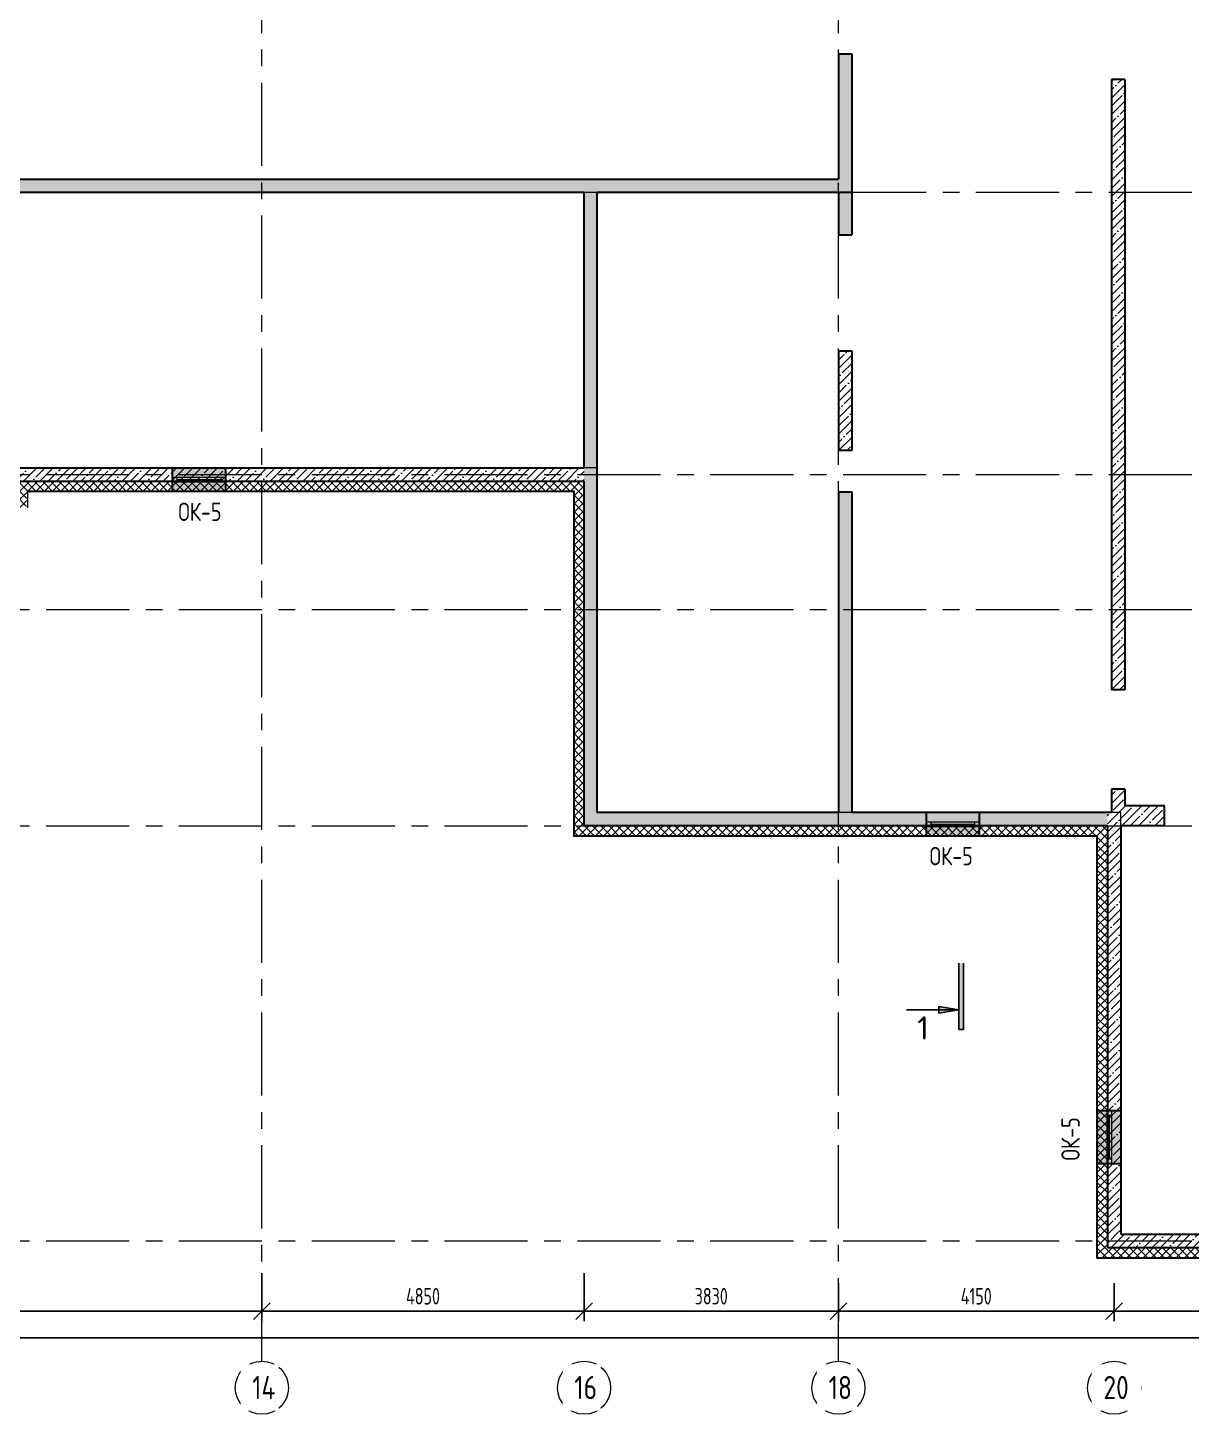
# Model space of a CAD drawing. Header units: millimetres. Extents: x -13407 to 8917537, y -2611 to 109271.
# Drawn here: x 39160 to 56677, y -2611 to 18269 of the extents above; entities that cross this region are included whole.
import ezdxf
from ezdxf import colors
from ezdxf.entities.mleader import LeaderData, LeaderLine
from ezdxf.math import Vec2, Vec3

# ---------------------------------------------------------------- set-up
doc = ezdxf.new("R2010")
doc.units = ezdxf.units.MM
doc.linetypes.add('CENTER', pattern=[2, 1.25, -0.25, 0.25, -0.25])
for name, color, linetype, lineweight in [('АР_МосжилНии_Стены', 202, 'Continuous', 30), ('АР_Навесной фасад', 5, 'Continuous', 5), ('АР_Окна БЛОК', 250, 'Continuous', 13), ('АР_Оси', 193, 'Continuous', 9), ('АР_Оси размеры', 164, 'Continuous', 9), ('АР_Отметки', 250, 'Continuous', 15), ('АР_Разрезы', 175, 'Continuous', 9), ('АР_Сущ Несущая стена', 202, 'Continuous', 30), ('АР_тонкая линия', 250, 'Continuous', 0), ('АР_Утеплитель', 250, 'Continuous', 9), ('АР_Штриховка монолит', 250, 'Continuous', 9), ('Маркировка ОКОН', 7, 'Continuous', 18)]:
    doc.layers.add(name, color=color, linetype=linetype, lineweight=lineweight)
doc.layers.add('Тонкая', color=7, linetype='Continuous')
doc.styles.add('ISOCPEUR', font='isocpeur.ttf', dxfattribs={"width": 0.7})
doc.styles.add('METRO-STYLE', font='isocpeur.ttf', dxfattribs={"width": 0.9, "oblique": 15})
doc.styles.add('PDF ISOCPEUR', font='isocpeur.ttf')
doc.styles.add('ГОСТ 2.304', font='isocpeur.ttf', dxfattribs={"width": 0.7})
doc.dimstyles.new('СПДС', dxfattribs={"dimscale": 100, "dimtxt": 2.5, "dimasz": 2.5, "dimexe": 1.5, "dimexo": 0, "dimgap": 1, "dimtad": 1, "dimdec": 0, "dimrnd": 1, "dimtxsty": 'ГОСТ 2.304', "dimblk": 'OBLIQUE', "dimcen": 2.5, "dimdle": 1.5, "dimadec": 0, "dimazin": 2, "dimtfac": 0.75, "dimtdec": 0, "dimtmove": 1, "dimatfit": 3, "dimfxl": 1, "dimtolj": 1, "dimarcsym": 1})
pattern_1 = [(45, (-951587.809213109, 109999.8956337894), (-123.7436867076458, 123.7436867076458), []), (45, (-951464.065526609, 109999.8956337894), (-123.7436867076458, 123.7436867076458), [218.75, -43.75, 0, -43.75])]
pattern_2 = [(45, (-218395.2324274916, -55205.68245835252), (-123.7436867076458, 123.7436867076458), []), (45, (-218271.4887409916, -55205.68245835252), (-123.7436867076458, 123.7436867076458), [218.75, -43.75, 0, -43.75])]

# ---------------------------------------------------------------- blocks, each defined once
blk = doc.blocks.new('*U19')
at = {"true_color": 0xffffff}
h = blk.add_hatch(color=7, dxfattribs=at)
h.dxf.hatch_style = 1
h.paths.add_polyline_path([(-800.0000000000007, -139.999999999928), (1.196623421334644e-13, -139.9999999999275), (-1.889459733345445e-13, 220), (-800.0000000000014, 219.9999999999993)])
at = {"lineweight": 30}
for p, q in [((-800.0000000000007, -139.999999999928), (-800.0000000000014, 219.9999999999993)), ((1.196623421334644e-13, -139.9999999999275), (-1.889459733345445e-13, 220))]:
    blk.add_line(p, q, dxfattribs=at)
for p, q in [((-1.889459733345445e-13, 220), (-800.0000000000014, 219.9999999999993)), ((-800.0000000000011, 69.99999999999932), (-6.39948609833192e-14, 70)), ((-800.0000000000009, -6.252776074688882e-13), (0, 0)), ((-730.0000000000009, -5.684341886080801e-13), (-730.0000000000157, 69.99999999999943)), ((-730.0000000000009, 34.99999999999943), (-70.00000000000004, 34.99999999981077)), ((-70.00000000001455, -5.684341886080801e-14), (-70.00000000000003, 69.99999999999994)), ((-800.0000000000007, -139.999999999928), (1.196623421334644e-13, -139.9999999999275)), ((-800.0000000000007, -139.999999999928), (-800.0000000000007, -139.999999999928)), ((-800.0000000000007, -139.999999999928), (-800.0000000000007, -139.999999999928)), ((1.196623421334644e-13, -139.9999999999275), (1.196623421334644e-13, -139.9999999999275)), ((1.196623421334644e-13, -139.9999999999275), (1.196623421334644e-13, -139.9999999999275))]:
    blk.add_line(p, q)
blk = doc.blocks.new('_Oblique')
at = {"color": 0, "linetype": 'ByBlock', "lineweight": -2}
blk.add_line((-0.5, -0.5), (0.5, 0.5), dxfattribs=at)
blk = doc.blocks.new('*D152')
at = {"layer": 'АР_Оси размеры', "color": 0, "lineweight": -2, "ltscale": 100, "transparency": 16777216}
for p, q in [((34145, -216.8231769539343), (34145, -1208.601305529468)), ((42685, -484.6537968311386), (42685, -1208.601305529468)), ((33995, -1058.601305529468), (42835, -1058.601305529468))]:
    blk.add_line(p, q, dxfattribs=at)
at = {"layer": 'АР_Оси размеры', "color": 0, "lineweight": -2, "ltscale": 100, "transparency": 16777216, "xscale": 250, "yscale": 250, "zscale": 250, "rotation": 180}
blk.add_blockref('_Oblique', (34145, -1058.601305529468), dxfattribs=at)
at = {"layer": 'АР_Оси размеры', "color": 0, "lineweight": -2, "ltscale": 100, "transparency": 16777216, "xscale": 250, "yscale": 250, "zscale": 250}
blk.add_blockref('_Oblique', (42685, -1058.601305529468), dxfattribs=at)
at = {"layer": 'АР_Оси размеры', "color": 0, "ltscale": 100, "transparency": 16777216, "insert": (38415, -833.6013055294679), "char_height": 250, "attachment_point": 5, "style": 'ГОСТ 2.304'}
blk.add_mtext('\\A1;8540', dxfattribs=at)
blk = doc.blocks.new('*D153')
at = {"layer": 'АР_Оси размеры', "color": 0, "lineweight": -2, "ltscale": 100, "transparency": 16777216}
for p, q in [((47535, -484.6537968311386), (47535, -1208.601305529468)), ((51365, -636.4631464183258), (51365, -1208.601305529468)), ((47385, -1058.601305529468), (51515, -1058.601305529468))]:
    blk.add_line(p, q, dxfattribs=at)
at = {"layer": 'АР_Оси размеры', "color": 0, "lineweight": -2, "ltscale": 100, "transparency": 16777216, "xscale": 250, "yscale": 250, "zscale": 250, "rotation": 180}
blk.add_blockref('_Oblique', (47535, -1058.601305529468), dxfattribs=at)
at = {"layer": 'АР_Оси размеры', "color": 0, "lineweight": -2, "ltscale": 100, "transparency": 16777216, "xscale": 250, "yscale": 250, "zscale": 250}
blk.add_blockref('_Oblique', (51365, -1058.601305529468), dxfattribs=at)
at = {"layer": 'АР_Оси размеры', "color": 0, "ltscale": 100, "transparency": 16777216, "insert": (49450, -833.6013055294679), "char_height": 250, "attachment_point": 5, "style": 'ГОСТ 2.304'}
blk.add_mtext('\\A1;3830', dxfattribs=at)
blk = doc.blocks.new('*D154')
at = {"layer": 'АР_Оси размеры', "color": 0, "lineweight": -2, "ltscale": 100, "transparency": 16777216}
for p, q in [((51365, -636.4631464183258), (51365, -1208.601305529468)), ((55515, -636.4631464183258), (55515, -1208.601305529468)), ((51215, -1058.601305529468), (55665, -1058.601305529468))]:
    blk.add_line(p, q, dxfattribs=at)
at = {"layer": 'АР_Оси размеры', "color": 0, "lineweight": -2, "ltscale": 100, "transparency": 16777216, "xscale": 250, "yscale": 250, "zscale": 250, "rotation": 180}
blk.add_blockref('_Oblique', (51365, -1058.601305529468), dxfattribs=at)
at = {"layer": 'АР_Оси размеры', "color": 0, "lineweight": -2, "ltscale": 100, "transparency": 16777216, "xscale": 250, "yscale": 250, "zscale": 250}
blk.add_blockref('_Oblique', (55515, -1058.601305529468), dxfattribs=at)
at = {"layer": 'АР_Оси размеры', "color": 0, "ltscale": 100, "transparency": 16777216, "insert": (53440, -833.6013055294679), "char_height": 250, "attachment_point": 5, "style": 'ГОСТ 2.304'}
blk.add_mtext('\\A1;4150', dxfattribs=at)
blk = doc.blocks.new('*D155')
at = {"layer": 'АР_Оси размеры', "color": 0, "lineweight": -2, "ltscale": 100, "transparency": 16777216}
for p, q in [((55515, -636.4631464183258), (55515, -1208.601305529468)), ((62165, -636.4631464183258), (62165, -1208.601305529468)), ((55365, -1058.601305529468), (62315, -1058.601305529468))]:
    blk.add_line(p, q, dxfattribs=at)
at = {"layer": 'АР_Оси размеры', "color": 0, "lineweight": -2, "ltscale": 100, "transparency": 16777216, "xscale": 250, "yscale": 250, "zscale": 250, "rotation": 180}
blk.add_blockref('_Oblique', (55515, -1058.601305529468), dxfattribs=at)
at = {"layer": 'АР_Оси размеры', "color": 0, "lineweight": -2, "ltscale": 100, "transparency": 16777216, "xscale": 250, "yscale": 250, "zscale": 250}
blk.add_blockref('_Oblique', (62165, -1058.601305529468), dxfattribs=at)
at = {"layer": 'АР_Оси размеры', "color": 0, "ltscale": 100, "transparency": 16777216, "insert": (58840, -833.6013055294679), "char_height": 250, "attachment_point": 5, "style": 'ГОСТ 2.304'}
blk.add_mtext('\\A1;6650', dxfattribs=at)
blk = doc.blocks.new('*D157')
at = {"layer": 'АР_Оси размеры', "color": 0, "lineweight": -2, "ltscale": 100, "transparency": 16777216}
for p, q in [((42685, -484.6537968311386), (42685, -1208.601305529468)), ((47535, -484.6537968311386), (47535, -1208.601305529468)), ((42535, -1058.601305529468), (47685, -1058.601305529468))]:
    blk.add_line(p, q, dxfattribs=at)
at = {"layer": 'АР_Оси размеры', "color": 0, "lineweight": -2, "ltscale": 100, "transparency": 16777216, "xscale": 250, "yscale": 250, "zscale": 250, "rotation": 180}
blk.add_blockref('_Oblique', (42685, -1058.601305529468), dxfattribs=at)
at = {"layer": 'АР_Оси размеры', "color": 0, "lineweight": -2, "ltscale": 100, "transparency": 16777216, "xscale": 250, "yscale": 250, "zscale": 250}
blk.add_blockref('_Oblique', (47535, -1058.601305529468), dxfattribs=at)
at = {"layer": 'АР_Оси размеры', "color": 0, "ltscale": 100, "transparency": 16777216, "insert": (45110, -833.6013055294679), "char_height": 250, "attachment_point": 5, "style": 'ГОСТ 2.304'}
blk.add_mtext('\\A1;4850', dxfattribs=at)
blk = doc.blocks.new('*D126')
at = {"layer": 'АР_Оси размеры', "color": 0, "lineweight": -2, "ltscale": 100, "transparency": 16777216}
for p, q in [((-150, -1460.682458352523), (68565, -1460.682458352523)), ((0, -1786.271671381772), (2.91214403722639e-14, -1310.682458352523)), ((68415, -1786.271671381772), (68415, -1310.682458352523))]:
    blk.add_line(p, q, dxfattribs=at)
at = {"layer": 'АР_Оси размеры', "color": 0, "lineweight": -2, "ltscale": 100, "transparency": 16777216, "xscale": 250, "yscale": 250, "zscale": 250, "rotation": 180}
blk.add_blockref('_Oblique', (1.993658937865875e-14, -1460.682458352523), dxfattribs=at)
at = {"layer": 'АР_Оси размеры', "color": 0, "lineweight": -2, "ltscale": 100, "transparency": 16777216, "xscale": 250, "yscale": 250, "zscale": 250}
blk.add_blockref('_Oblique', (68415, -1460.682458352523), dxfattribs=at)
at = {"layer": 'АР_Оси размеры', "color": 0, "ltscale": 100, "transparency": 16777216, "insert": (34207.5, -1235.682458352523), "char_height": 250, "attachment_point": 5, "style": 'ГОСТ 2.304'}
blk.add_mtext('\\A1;68415', dxfattribs=at)
blk = doc.blocks.new('_DotSmall')
at = {"color": 0, "linetype": 'ByBlock', "const_width": 0.5}
blk.add_lwpolyline([(-0.0625, 0, 1), (0.0625, 0, 1)], format="xyb", close=True, dxfattribs=at)
blk = doc.blocks.new('A$C60573c2e')
at = {"layer": 'АР_Разрезы', "ltscale": 100}
h = blk.add_hatch(color=5, dxfattribs=at)
h.dxf.hatch_style = 1
h.paths.add_polyline_path([(59606.10009084287, -71213.9369879344), (59676.10009084287, -71213.9369879344), (59676.10009084287, -72213.9369879344), (59606.10009084287, -72213.9369879344)])
h.paths.add_polyline_path([(59305.64995815448, -71863.65896498575), (59606.10009084287, -71913.9369879344), (59305.64995815448, -71913.9369879344)])
h.paths.add_polyline_path([(59305.64995815448, -71913.9369879344), (59606.10009084287, -71913.9369879344), (59305.64995815448, -71964.21501088305)])
at = {"layer": 'АР_Разрезы', "color": 5, "lineweight": 25, "ltscale": 100}
for p, q in [((59606.10009084287, -72213.9369879344), (59606.10009084287, -71213.9369879344)), ((59676.10009084287, -71213.9369879344), (59676.10009084287, -72213.9369879344)), ((59606.10009084287, -71913.9369879344), (59305.64995815448, -71863.65896498575)), ((59305.64995815448, -71863.65896498575), (59305.64995815448, -71964.21501088305)), ((59305.64995815448, -71964.21501088305), (59606.10009084287, -71913.9369879344)), ((59676.10009084287, -72213.9369879344), (59606.10009084287, -72213.9369879344))]:
    blk.add_line(p, q, dxfattribs=at)
blk.add_lwpolyline([(59606.10009084287, -71913.9369879344), (58822.35009084287, -71913.9369879344)], dxfattribs=at)
at = {"layer": 'АР_Разрезы', "color": 5, "lineweight": 25, "ltscale": 100, "insert": (59156.10009084287, -72013.9369879344), "char_height": 350, "width": 583.3333333333333, "attachment_point": 3, "style": 'METRO-STYLE'}
blk.add_mtext('{\\Q0;\\W1;1}', dxfattribs=at)

msp = doc.modelspace()

# ---------------------------------------------------------------- hatches: boundary and pattern name
at = {"layer": 'АР_Утеплитель', "ltscale": 100}
h = msp.add_hatch(dxfattribs=at)
h.set_pattern_fill('ANSI37', color=256, scale=700)
h.set_pattern_definition([(45, (-945096.6322910244, 49153.5304669008), (-61.87184335382291, 61.87184335382291), []), (135, (-945096.6322910244, 49153.5304669008), (-61.87184335382291, -61.8718433538229), [])])
edge = h.paths.add_edge_path()
edge.add_line((38990.25473254884, 11040.00000004798), (39140.72661490657, 11040.00000000538))
edge.add_arc((34350.70018117724, 11337.04382139177), 4799.22788244622, 356.4514619847866, 359.4383564083079)
edge.add_line((39149.69748754427, 11290.00000000001), (47384.99999999988, 11290.00000000001))
edge.add_line((47384.99999999988, 11290.00000000001), (47384.99999999988, 6099.999999999891))
edge.add_line((47384.99999999988, 6099.999999999891), (55264.99999999988, 6099.999999999978))
edge.add_line((55264.99999999988, 6099.999999999978), (55264.99999999988, -249.9999999999927))
edge.add_line((55264.99999999988, -249.9999999999927), (68664.9843142447, -249.9999999999927))
edge.add_line((68664.9843142447, -249.9999999999927), (68665.01568575506, 9759.999999999949))
edge.add_line((68665.01568575506, 9759.999999999949), (62314.99999999988, 9760.000000000007))
edge.add_line((62314.99999999988, 9760.000000000007), (62314.99999999988, 27629.99999999998))
edge.add_line((62314.99999999988, 27629.99999999998), (51815, 27630.00000000594))
edge.add_line((51815, 27630.00000000594), (51815, 31595.00000000001))
edge.add_line((51815, 31595.00000000001), (16715.00000000023, 31595.00000000001))
edge.add_line((16715.00000000023, 31595.00000000001), (16715.00000000023, 27630.00000000001))
edge.add_line((16715.00000000023, 27630.00000000001), (11889.81722265622, 27630.00000000001))
edge.add_line((11889.81722265622, 27630.00000000001), (11889.81722265633, 27480.00000000001))
edge.add_line((11889.81722265633, 27480.00000000001), (16865.00000000023, 27480.00000000001))
edge.add_line((16865.00000000023, 27480.00000000001), (16865.00000000023, 31445.00000000001))
edge.add_line((16865.00000000023, 31445.00000000001), (51665, 31445.00000000001))
edge.add_line((51665, 31445.00000000001), (51665, 27480.00000000001))
edge.add_line((51665, 27480.00000000001), (62165, 27479.99999999995))
edge.add_line((62165, 27479.99999999995), (62165, 9610.000000000007))
edge.add_line((62165, 9610.000000000007), (68515.01568575518, 9609.999999999949))
edge.add_line((68515.01568575518, 9609.999999999949), (68514.98431424459, -99.99999999999272))
edge.add_line((68514.98431424459, -99.99999999999272), (55414.99999999988, -100.0000000000509))
edge.add_line((55414.99999999988, -100.0000000000509), (55414.99999999988, 6250.000000000007))
edge.add_line((55414.99999999988, 6250.000000000007), (47535, 6250.000000000007))
edge.add_line((47535, 6250.000000000007), (47535, 11439.99999999995))
edge.add_line((47535, 11439.99999999995), (38999.69748754409, 11440.00000000005))
edge.add_arc((34187.52539564564, 11353.48894815811), 4812.949657344974, -3.734574342399924, 1.029926646379181, ccw=False)
at = {"layer": 'АР_Штриховка монолит', "ltscale": 100}
h = msp.add_hatch(dxfattribs=at)
h.set_pattern_fill('ANSI35', color=256, scale=700)
h.set_pattern_definition([(45, (-951587.7124897864, 109999.8956337845), (-123.7436867076458, 123.7436867076458), []), (45, (-951463.9688032864, 109999.8956337845), (-123.7436867076458, 123.7436867076458), [218.75, -43.75, 0, -43.75])])
h.paths.add_polyline_path([(55415.09672332247, 6449.999999995031), (51565.00000000023, 6449.999999999891), (51565.00000000023, 11280.67804143654), (51365.09672332258, 11280.67804143159), (51365.09672332276, 6449.999999994972), (47735.09672332235, 6449.999999994972), (47735.00000000012, 15789.99999999995), (50944.85762402904, 15790.00000167173), (51365.00000000064, 15789.99999999995), (51365, 15149.99999999995), (51565.04836166167, 15150.00000000001), (51564.95163833909, 17877.48228629208), (51365.00000000012, 17877.48228629208), (51365.09672332258, 15989.99999999509), (50384.85760710255, 15990.01050510468), (50384.85760710249, 15789.999999995), (50784.85760710295, 15790.00000194676), (47735.0967233227, 15789.99999999509), (50384.85760710249, 15790.00000196079), (50384.8576071026, 15990.01050707035), (47735.00000000012, 15989.99999999995), (47535, 15990.00000000001), (36852.00000000012, 15990.00000000333), (36852, 15789.99999999669), (47535.09672332258, 15789.99999999509), (47535.09672332258, 6249.999999995031), (55415.09672332247, 6249.999999995118)])
h = msp.add_hatch(dxfattribs=at)
h.set_pattern_fill('ANSI35', color=256, scale=700)
h.set_pattern_definition(pattern_2)
h.paths.add_polyline_path([(55674.99999999977, 17489.72367096582), (55474.99999999977, 17489.72367096582), (55474.99999999977, 13847.1910315971), (55674.99999999977, 13847.1910315971)])
h = msp.add_hatch(dxfattribs=at)
h.set_pattern_fill('ANSI35', color=256, scale=700)
h.set_pattern_definition(pattern_2)
h.paths.add_polyline_path([(55674.99999999977, 13916.48661864887), (55474.99999999977, 13916.48661864887), (55474.99999999994, 8299.723670965825), (55674.99999999994, 8299.723670965825)])
h = msp.add_hatch(dxfattribs=at)
h.set_pattern_fill('ANSI35', color=256, scale=700)
h.set_pattern_definition([(45, (-329554.6145433905, -55205.68245835252), (-123.7436867076458, 123.7436867076458), []), (45, (-329430.8708568905, -55205.68245835252), (-123.7436867076458, 123.7436867076458), [218.75, -43.75, 0, -43.75])])
h.paths.add_polyline_path([(51565.00000000035, 13401.2935286002), (51365, 13401.29352860043), (51365, 11900.67804148887), (51565.00000000035, 11900.67804145232)])
h = msp.add_hatch(dxfattribs=at)
h.set_pattern_fill('ANSI35', color=256, scale=700)
h.set_pattern_definition([(45, (-942873.1644446357, 109999.8956338616), (-123.7436867076458, 123.7436867076458), []), (45, (-942749.4207581357, 109999.8956338616), (-123.7436867076458, 123.7436867076458), [218.75, -43.75, 0, -43.75])])
h.paths.add_polyline_path([(47535, 11640.00000007216), (36852.02043147513, 11640.00000007213), (36852.02043147513, 11440.00000007213), (47535, 11440.00000007216)])
h = msp.add_hatch(dxfattribs=at)
h.set_pattern_fill('ANSI35', color=256, scale=700)
h.set_pattern_definition(pattern_1)
h.paths.add_polyline_path([(55475, 6449.999999999949), (55414.99999999988, 6449.999999999542), (55415, 6249.999999999949), (55414.99999999971, 99.99999999994907), (55614.99999999965, 99.99999999991996), (55614.99999999977, 6250.000000000007), (56274.33456261619, 6249.99999999276), (56274.33456261619, 6550.000000007283), (55674.99999999988, 6550.000000000007), (55674.99999999988, 6799.723670965825), (55475, 6799.723670965825)])
h = msp.add_hatch(dxfattribs=at)
h.set_pattern_fill('ANSI35', color=256, scale=700)
h.set_pattern_definition(pattern_1)
h.paths.add_polyline_path([(55615, 99.99999999994907), (55414.99999999983, 99.99999999991996), (55414.99999999977, -100.0000000001091), (68314.99999999994, -100.0000000000509), (68315, 99.99999999994907)])

# ---------------------------------------------------------------- linework, layer by layer
at = {"layer": 'АР_МосжилНии_Стены', "ltscale": 100}
for p, q in [((47735, 13396.25875207686), (47735.00000000012, 15790.00000000001)), ((50944.85762402974, 15790.00000000001), (51565.00000000029, 15789.99999999995))]:
    msp.add_line(p, q, dxfattribs=at)
for points in [[(47735.00000000012, 15989.99999999995), (49284.85760710237, 15990.01050706951)], [(47735.00000000012, 15789.99999999995), (50944.85762402904, 15789.99999999995)], [(51365.00000000081, 15149.99999999995), (51565.00000000035, 15149.99999999995)], [(51365, 13401.29352860043), (51565.00000000035, 13401.2935286002)], [(51565.00000000035, 13401.2935286002), (51565.00000000035, 11900.67804143407)], [(51565.00000000035, 11900.67804145232), (51365, 11900.67804148887)]]:
    msp.add_lwpolyline(points, dxfattribs=at)
at = {"layer": 'АР_Навесной фасад', "ltscale": 100}
for p, q in [((47384.99999999988, 11290.00000000001), (39149.69748754415, 11290.00000000001)), ((47374.99999999988, 11280.00000000001), (39159.69748754415, 11280.00000000001)), ((47374.99999999988, 11279.99999999998), (47374.99999999988, 6089.999999999891)), ((47384.99999999988, 11290.00000000001), (47384.99999999988, 6099.999999999891)), ((55254.99999999965, 6089.999999999978), (47374.99999999988, 6089.999999999891)), ((55264.99999999983, 6099.999999999978), (47384.99999999988, 6099.999999999891)), ((55255.00000000006, -259.9999999999927), (55254.99999999965, 6090.000000000007)), ((55264.99999999988, -249.9999999999927), (55264.99999999988, 6100.000000000007))]:
    msp.add_line(p, q, dxfattribs=at)
at = {"layer": 'АР_Навесной фасад', "color": 18, "ltscale": 100, "true_color": 0x000000}
for points in [[(39159.69748754415, 11040.00000000001), (39159.69748754415, 11280.00000000001)], [(55255.00000000006, -259.9999999999927), (68674.982718652, -259.9999999999927)], [(55264.99999999988, -249.9999999999927), (68664.98291173344, -249.9999999999927)]]:
    msp.add_lwpolyline(points, dxfattribs=at)
at = {"layer": 'АР_Оси', "linetype": 'CENTER', "ltscale": 1000}
for p, q in [((42685, -1811.271671381772), (42685, 32496.20618417254)), ((51365, -1811.271671381772), (51365, 32496.20618417254)), ((-12563.75553944509, 15790.00000000001), (71033.4094304695, 15789.99999999995)), ((-12563.75553944509, 11540.00000000001), (71033.4094304695, 11539.99999999995)), ((-12563.75553944509, 9510.000000000007), (71033.4094304695, 9509.999999999949)), ((-12563.75553944509, 6250.000000000007), (71033.4094304695, 6249.999999999949)), ((-12563.75553944509, 7.275957614183426e-12), (71033.4094304695, -5.093170329928398e-11))]:
    msp.add_line(p, q, dxfattribs=at)
at = {"layer": 'АР_Оси', "ltscale": 0.5}
for centre in [(42684.99999999988, -2211.271671381772), (47534.99999999988, -2211.271671381772), (51365, -2211.271671381772), (55515, -2211.271671381772)]:
    msp.add_circle(centre, 400, dxfattribs=at)
at = {"layer": 'АР_Сущ Несущая стена', "ltscale": 100}
for p, q in [((51365.00000000012, 17877.48228629208), (51365.00000000058, 15990.00000000001)), ((51365.00000000012, 17877.48228629208), (51565.00000000035, 17877.48228629208)), ((51565.00000000035, 17877.48228629208), (51565.00000000035, 15149.99999999995)), ((55474.99999999994, 17489.72367096582), (55474.99999999994, 15416.4866186489)), ((55674.99999999988, 17489.72367096582), (55475, 17489.72367096582)), ((55674.99999999953, 17489.72367096582), (55475, 17489.72367096582)), ((55675, 17489.72367096582), (55675, 8299.723670965825)), ((36852.00000000012, 15990.00000000286), (47735.00000000012, 15989.99999999995)), ((49157.15941972658, 15990.01050706948), (51365, 15990.00000000001)), ((36852, 15790.05611592253), (47535, 15790.00000000001)), ((47534.99999999988, 11640.00000000001), (47535, 15790.00000000001)), ((51365.00000000064, 15789.99999999995), (51365.00000000081, 15149.99999999995)), ((55475, 15456.22712836011), (55475, 8299.723670965825)), ((47734.99999999977, 6449.999999999949), (47735.00000000012, 13396.25875207686)), ((51365, 13401.29301697811), (51365.00000000041, 11900.67804148887)), ((36852.02043147513, 11640.00000000001), (47535, 11640.00000000001)), ((38999.69748754415, 11440.00000000012), (47534.99999999977, 11440.0000000005)), ((47535, 6250.000000000007), (47534.99999999977, 11440.00000000001)), ((51365.00000000035, 11280.67804143407), (51365.00000000023, 6450.124616111636)), ((51365.00000000035, 11280.67804143407), (51565.00000000023, 11280.67804143407)), ((51565.00000000023, 11280.67804143407), (51565.00000000023, 6449.999999999891)), ((55674.99999999988, 8299.723670965825), (55475, 8299.723670965825)), ((55475, 6799.723670965825), (55475, 6450.000000000007)), ((55674.99999999988, 6799.723670965825), (55475, 6799.723670965825)), ((55674.99999999977, 6799.723670965825), (55674.99999999988, 6550.000000000007)), ((56274.33456261619, 6550.000000000007), (55674.99999999988, 6550.000000000007)), ((56274.33456261613, 6250.000000000007), (56274.33456261619, 6550.000000000007)), ((51364.99999999977, 6449.999999999891), (47734.99999999977, 6450.000000000007)), ((55474.99999999988, 6450.000000000007), (51565.00000000023, 6450.000000000007)), ((55414.99999999988, 6250.000000000007), (47535, 6250.000000000007)), ((55414.99999999988, 6249.999999999891), (55414.99999999977, -100.0000000000509)), ((56274.33456261613, 6250.000000000007), (55614.99999999977, 6250.000000000007)), ((55614.99999999988, 6249.999999999891), (55615.00000000041, 99.99999999994907)), ((55615, 99.99999999994907), (68315, 99.99999999994907)), ((55414.99999999977, -100.0000000000509), (68514.99999999988, -100.0000000000509))]:
    msp.add_line(p, q, dxfattribs=at)
at = {"layer": 'АР_тонкая линия', "color": 18, "ltscale": 100, "true_color": 0x000000}
msp.add_lwpolyline([(17165, 31144.99999999998), (51365.00000000093, 31144.99999998089), (51364.99999999884, 27279.99999999611), (61964.99999999977, 27279.99999999605), (61964.99999999977, 9409.999999990112), (68315.37005522288, 9409.999999990112), (68315.37005522288, 99.99999999022839), (55615, 99.99999999019929), (55615, 6449.999999990199), (47734.99999999977, 6449.999999990083), (47734.99999999977, 11639.9999999902), (38600.84347797278, 11639.99999999049)], dxfattribs=at)

# ---------------------------------------------------------------- block references
at = {"layer": 'АР_Окна БЛОК', "xscale": -1}
for p, rotation in [((42135, 11500.00000000001), 180), ((53484.99999999988, 6309.99999999992), 180), ((55475, 1159.999999999949), 90)]:
    msp.add_blockref('*U19', p, dxfattribs=dict(at, rotation=rotation))

# ---------------------------------------------------------------- texts
at = {"layer": 'Маркировка ОКОН', "lineweight": 0, "char_height": 275.4230769230776, "width": 468.2715156547889, "attachment_point": 9, "rotation": 359.9977873628357, "style": 'PDF ISOCPEUR'}
for insert in [(42077.52267549047, 10840.74405112827), (53388.60819170263, 5655.854590455776, -0.1595442850443263)]:
    msp.add_mtext('{\\W0.8;ОК-5}', dxfattribs=dict(at, insert=insert))
at = {"layer": 'Маркировка ОКОН', "lineweight": 0, "insert": (54997.9106540936, 1861.031834515139), "char_height": 275.4230769230776, "attachment_point": 9, "rotation": 89.99778736283571, "style": 'PDF ISOCPEUR'}
msp.add_mtext('{\\W0.8;ОК-5}', dxfattribs=at)

# ---------------------------------------------------------------- dimensions: what is measured, and where the dimension line sits
at = {"layer": 'АР_Оси размеры', "ltscale": 100}
for base, p1, p2, picture, middle in [((42685, -1058.601305529468), (34145, -216.8231769539343), (42685, -484.6537968311386), '*D152', (38415, -833.6013055294679)), ((47535, -1058.601305529468), (42685, -484.6537968311386), (47535, -484.6537968311386), '*D157', (45110, -833.6013055294679)), ((51365, -1058.601305529468), (47535, -484.6537968311386), (51365, -636.4631464183258), '*D153', (49450, -833.6013055294679)), ((55515, -1058.601305529468), (51365, -636.4631464183258), (55515, -636.4631464183258), '*D154', (53440, -833.6013055294679)), ((62165, -1058.601305529468), (55515, -636.4631464183258), (62165, -636.4631464183258), '*D155', (58840, -833.6013055294679))]:
    dim = msp.add_linear_dim(base=base, p1=p1, p2=p2, dimstyle='СПДС', dxfattribs=at)
    dim.commit()
    dim.dimension.update_dxf_attribs({"geometry": picture, "text_midpoint": middle})

# ---------------------------------------------------------------- leaders
at = {"layer": 'АР_Отметки'}
ml = msp.add_multileader_mtext('Standard', dxfattribs=at)
ml.set_content('+13,700', color=256, style='ISOCPEUR')
ml.set_leader_properties(color=256, linetype='Continuous', lineweight=-1)
ml.set_arrow_properties(name='DOTSMALL')
ml.build(insert=Vec2(0, 0))
ml.multileader.update_dxf_attribs({"has_text_frame": 1, "text_left_attachment_type": 4, "text_right_attachment_type": 4, "dogleg_length": 100, "arrow_head_size": 180})
ctx = ml.context
ctx.base_point, ctx.char_height, ctx.arrow_head_size, ctx.landing_gap_size, ctx.plane_origin = Vec3(54460.27619501483, 26688.1322505019), 250, 180, 50, Vec3(54210.91016278625, 26027.31019194154)
ctx.left_attachment, ctx.right_attachment = 4, 4
notes = []
notes.append((ctx, [(0, (0, 0, 0), (0, 0), (1, 0), 1, [])]))
ctx.mtext.insert, ctx.mtext.width, ctx.mtext.line_spacing_style, ctx.mtext.flow_direction = Vec3(54510.27619501483, 27021.46558383524), 852.6970314602484, 2, 5
ml = msp.add_multileader_mtext('Standard', dxfattribs=at)
ml.set_content('Л.1', color=256, style='ISOCPEUR')
ml.set_leader_properties(color=256, linetype='Continuous', lineweight=-1)
ml.set_arrow_properties(name='DOTSMALL')
ml.build(insert=Vec2(0, 0))
ml.multileader.update_dxf_attribs({"has_text_frame": 1, "text_left_attachment_type": 4, "text_right_attachment_type": 4, "dogleg_length": 100, "arrow_head_size": 180})
ctx = ml.context
ctx.base_point, ctx.char_height, ctx.arrow_head_size, ctx.landing_gap_size, ctx.plane_origin = Vec3(51892.49257052131, 25820.8450448063, 1.149675994230903e-08), 250, 180, 50, Vec3(38996.46831214812, 13279.99363725926, 1.149675994230903e-08)
ctx.left_attachment, ctx.right_attachment = 4, 4
notes.append((ctx, [(0, (0, 0, 0), (0, 0), (1, 0), 1, [])]))
ctx.mtext.insert, ctx.mtext.width, ctx.mtext.line_spacing_style, ctx.mtext.flow_direction = Vec3(51942.49257052131, 26154.17837813963, 1.149675994230903e-08), 852.6970314602484, 2, 5
ml = msp.add_multileader_mtext('Standard', dxfattribs=at)
ml.set_content('+15,850', color=256, style='ISOCPEUR')
ml.set_leader_properties(color=256, linetype='Continuous', lineweight=-1)
ml.set_arrow_properties(name='DOTSMALL')
ml.build(insert=Vec2(0, 0))
ml.multileader.update_dxf_attribs({"has_text_frame": 1, "text_left_attachment_type": 4, "text_right_attachment_type": 4, "dogleg_length": 100, "arrow_head_size": 180})
ctx = ml.context
ctx.base_point, ctx.char_height, ctx.arrow_head_size, ctx.landing_gap_size, ctx.plane_origin = Vec3(51765.31187535916, 20331.73532240389), 250, 180, 50, Vec3(52690.31431791675, 17988.14564065412)
ctx.left_attachment, ctx.right_attachment = 4, 4
notes.append((ctx, [(0, (0, 0, 0), (0, 0), (1, 0), 1, [])]))
ctx.mtext.insert, ctx.mtext.width, ctx.mtext.line_spacing_style, ctx.mtext.flow_direction = Vec3(51815.31187535916, 20665.06865573722), 852.6970314602484, 2, 5
for ctx, leaders in notes:
    for number, flags, end, landing, length, lines in leaders:
        leader = LeaderData()
        leader.index, (leader.has_last_leader_line, leader.has_dogleg_vector, leader.attachment_direction) = number, flags
        leader.last_leader_point, leader.dogleg_vector, leader.dogleg_length = Vec3(end), Vec3(landing), length
        for number, points, colour, breaks in lines:
            line = LeaderLine()
            line.index, line.vertices, line.color, line.breaks = number, Vec3.list(points), colors.encode_raw_color(colour), breaks
            leader.lines.append(line)
        ctx.leaders.append(leader)

# ---------------------------------------------------------------- next in the draw order: texts
at = {"layer": 'АР_Оси', "char_height": 350, "attachment_point": 1, "line_spacing_factor": 1.149209049011902, "style": 'ГОСТ 2.304', "bg_fill": 2}
for s, insert, width in [('{\\W0.8;14}', (42538.36148564273, -2033.492854015894), 224.2357669901103), ('{\\W0.8;16}', (47388.36148564273, -2033.492854015894), 224.2357669901103), ('{\\W0.8;18}', (51217.53384103393, -2033.492854015894), 258.6277557909489), ('{\\W0.8;20}', (55353.70993919438, -2033.492854015894), 392.560785356909)]:
    msp.add_mtext(s, dxfattribs=dict(at, insert=insert, width=width))

# ---------------------------------------------------------------- next in the draw order: block references
at = {"layer": 'Тонкая', "color": 31, "ltscale": 100, "true_color": 0xfecc66}
msp.add_blockref('A$C60573c2e', (-6430.061607971438, 75395.00000000003), dxfattribs=at)

# ---------------------------------------------------------------- next in the draw order: dimensions: what is measured, and where the dimension line sits
at = {"layer": 'АР_Оси размеры', "ltscale": 100}
dim = msp.add_linear_dim(base=(68415, -1460.682458352523), p1=(0, -1786.271671381772), p2=(68415, -1786.271671381772), dimstyle='СПДС', dxfattribs=at)
dim.commit()
dim.dimension.update_dxf_attribs({"geometry": '*D126', "text_midpoint": (34207.5, -1235.682458352523)})

doc.saveas('drawing.dxf')
